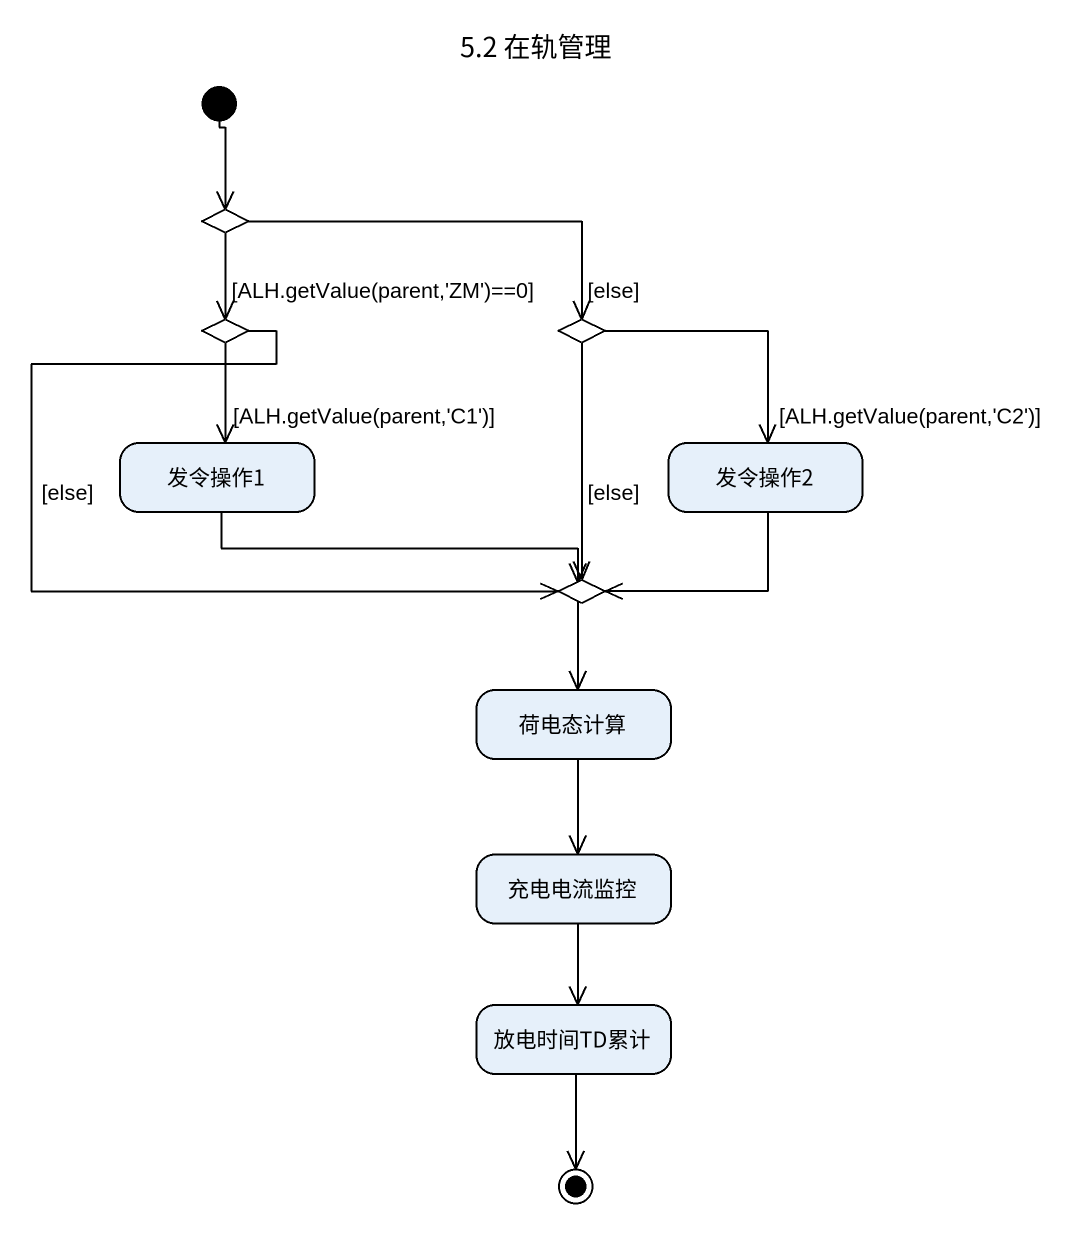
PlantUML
@startuml
title 5.2 在轨管理
hide empty description
state choice1 <<choice>>
state choice2 <<choice>>
state choice3 <<choice>>
state 发令操作1
state 发令操作2
state choice4 <<choice>>
state 荷电态计算
state 充电电流监控
state 放电时间TD累计
[*] --> choice1
choice1 --> choice2 : [ALH.getValue(parent,'ZM')==0]
choice1 -right-> choice3 : [else]
choice2 --> 发令操作1 : [ALH.getValue(parent,'C1')]
choice2 --> choice4 : [else]
choice3 --> 发令操作2 : [ALH.getValue(parent,'C2')]
choice3 --> choice4 : [else]
发令操作1 -right-> choice4
发令操作2 --> choice4
choice4 --> 荷电态计算
荷电态计算 --> 充电电流监控
充电电流监控 --> 放电时间TD累计
放电时间TD累计 --> [*]
@enduml
